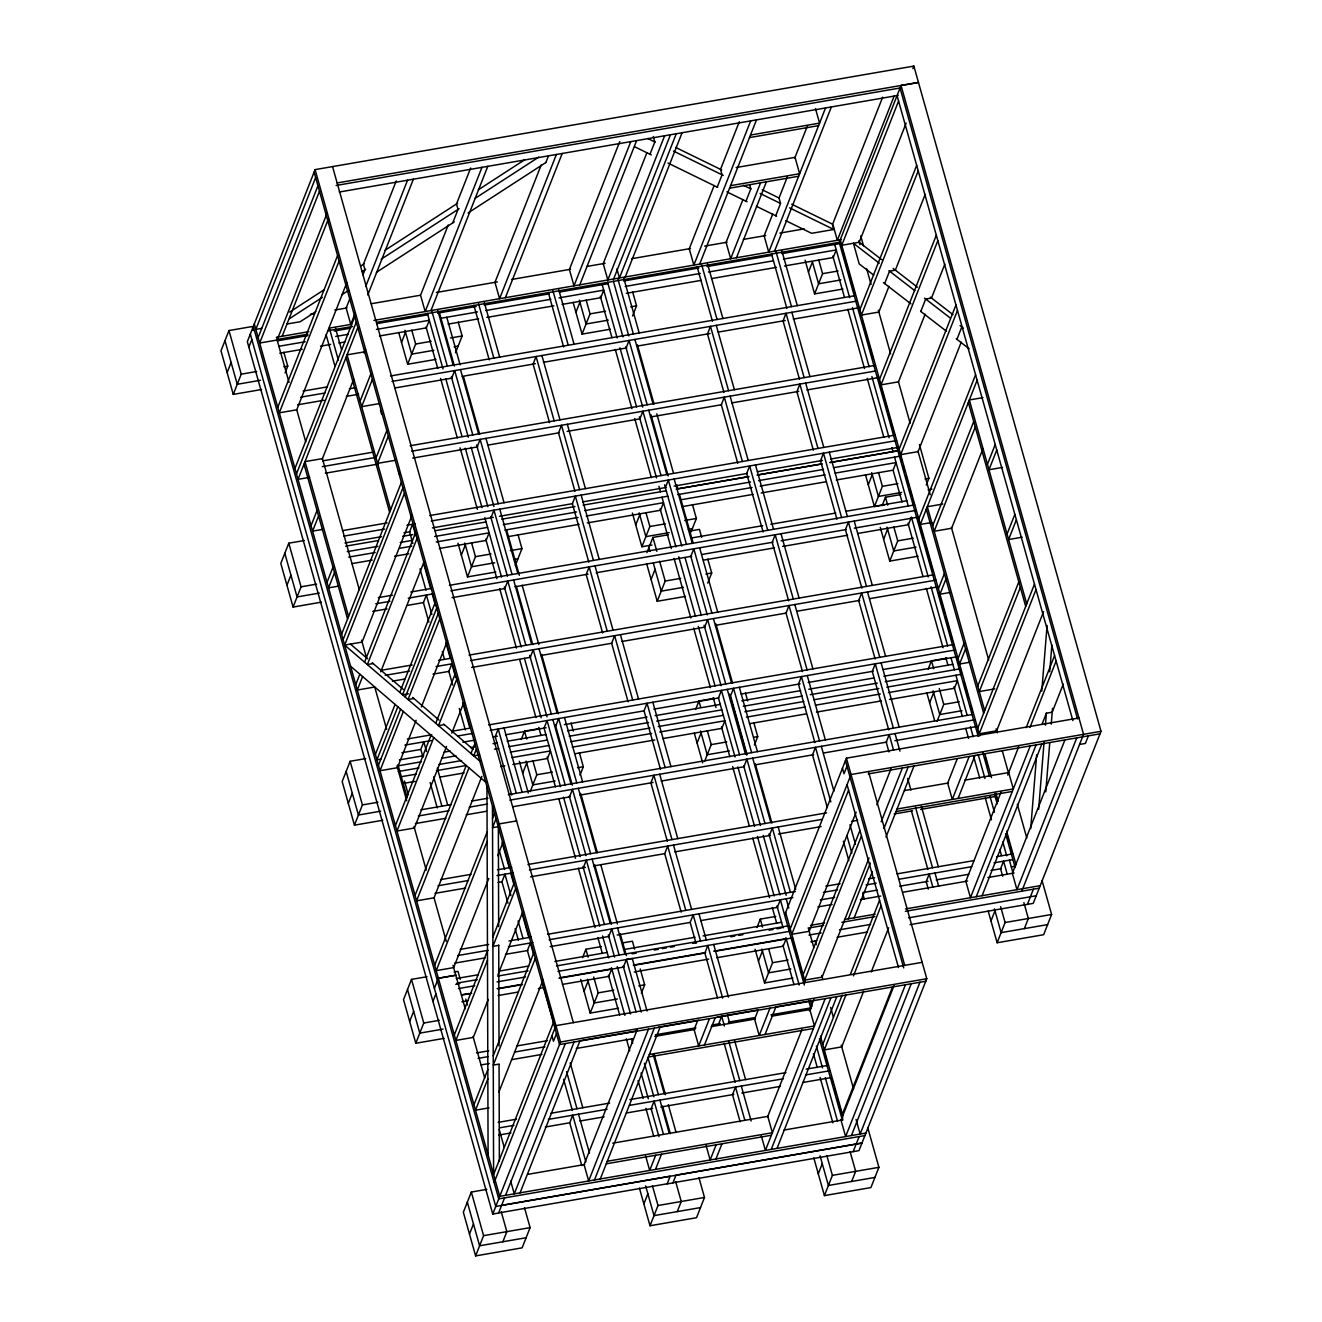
<?xml version="1.0" encoding="UTF-8"?>
<svg xmlns="http://www.w3.org/2000/svg" width="1322" height="1322" viewBox="0 0 1322 1322"><rect width="100%" height="100%" fill="white"/><g stroke="black" fill="none" stroke-linecap="round" stroke-linejoin="round"><path stroke-width="1.5" d="M1030.714 828.679L1036.663 754.763M1041.786 691.125L1047.074 625.422M1038.646 809.345L1044.099 741.592M1045.421 725.167L1046.413 712.855M1049.718 671.791L1051.866 645.103M1045.785 791.911L1049.751 742.65M1051.238 724.175L1052.51 708.311M253.328 330.5L252.221 326.534L228.97 330.55L220.989 350.793L233.267 394.402L261.574 389.511M227.12 372.606L231.119 362.476M910.015 924.656L1033.242 903.356L1101.011 731.314L913.866 66.1L315.099 169.613L247.33 341.671L492.759 1214.059L498.576 1213.051L504.558 1197.881M248.867 347.124L251.858 339.523M315.627 177.594L255.84 329.393L261.657 328.385M233.267 394.402L241.232 374.176L228.97 330.55M258.137 337.573L317.941 185.774M319.478 191.227L259.674 343.026L277.108 340.018L327.195 212.875M282.164 336.284L328.5 218.626M285.089 372.87L287.75 366.128L283.833 352.247M277.769 407.358L337.573 255.559M339.11 261.012L279.306 412.811L296.739 409.803L346.827 282.66M349.884 298.59L346.149 308.059L350.76 324.419L355.238 313.033M396.253 180.899L363.401 264.301L364.922 269.754L362.939 274.811M365.698 286.477L407.556 180.205M294.955 468.434L354.742 316.636M296.492 473.887L356.279 322.089M367.78 294.955L413.373 179.197M357.816 327.542L298.028 479.341L309.645 477.325M304.291 540.516L288.791 543.193L280.809 563.436L293.087 607.062L321.395 602.154M322.188 459.246L353.585 379.546M364.046 352.991L365.533 349.19M286.957 585.249L290.939 575.12M311.067 525.677L317.032 510.507M360.096 401.21L370.854 373.878M318.569 515.96L312.587 531.13L322.287 529.461M372.391 379.331L361.633 406.664L379.067 403.64M293.087 607.062L301.052 586.819L288.791 543.193M401.524 342.448L405.507 332.334M448.208 225.021L420.561 295.203L425.172 311.562L481.968 167.349M470.665 168.01L456.503 203.968L458.04 209.421L452.735 222.889M435.963 359.369L407.655 364.261L415.637 344.017L411.737 330.136M430.972 310.554L487.785 166.341M327.013 582.391L332.995 567.204M376.043 457.908L386.801 430.592M334.532 572.657L328.55 587.844L338.234 586.175M388.338 436.045L377.58 463.361L395.014 460.353M341.588 634.196L401.376 482.381M455.495 352.842L462.138 335.986L458.238 322.105M343.125 639.633L402.913 487.835M479.77 761.059L344.645 645.086L404.449 493.288M451.711 378.175L454.685 370.573L472.797 434.921M541.326 164.688L494.973 282.346L499.584 298.689L556.38 154.476M545.837 162.54L548.498 155.814M412.167 514.936L362.096 642.079L344.645 645.086M505.384 297.698L562.197 153.484M355.767 684.581L359.865 674.187M364.575 662.19L415.554 532.783M362.608 676.534L357.304 690.034L374.737 687.027M417.091 538.236L367.334 664.553L373.151 663.545M380.719 671.84L424.065 561.784M365.649 758.613L350.148 761.29L342.167 781.533L354.445 825.159L382.752 820.268M477.143 446.952L480.134 439.367L498.245 503.699M348.314 803.346L352.296 793.233M375.398 754.383L395.08 704.411M399.806 692.414L435.186 602.568M619.754 141.586L569.385 269.473L573.979 285.833L630.792 141.619M397.823 706.774L376.935 759.836L380.802 759.159M436.723 608.021L402.549 694.777L408.366 693.786M354.445 825.159L362.41 804.916L350.148 761.29M378.456 765.289L400.583 709.121M405.309 697.14L438.26 613.474M461.345 555.091L465.327 544.978M403.342 711.484L379.992 770.726L397.443 767.718L416.116 720.275M439.796 618.927L408.052 699.503L413.869 698.495M579.796 284.825L636.609 140.611M495.8 572.013L467.492 576.904L475.457 556.661L471.557 542.78M490.974 517.745L493.965 510.16L512.06 574.508M575.929 312.306L579.912 302.176M421.354 707.006L447.514 640.592M646.937 152.625L603.212 263.623L607.823 279.983L664.635 135.769M649.978 154.244L654.836 141.95L653.299 136.496M610.367 329.211L582.06 334.119L590.042 313.876L586.125 299.995M395.427 825.589L431.022 735.247M435.731 723.266L455.231 673.79M613.639 278.975L670.436 134.761M433.765 737.61L396.964 831.042L414.397 828.018L446.539 746.434M456.751 679.227L438.491 725.629L444.308 724.621M676.253 133.753L619.44 277.967L616.895 268.878M625.256 276.976L682.069 132.762M515.316 565.502L521.959 548.63L518.059 534.749M451.777 733.148L463.741 702.792M632.56 315.958L636.543 305.828L632.643 291.947M626.099 348.017L629.09 340.432L647.185 404.763M415.058 895.374L466.236 765.471M474.862 743.575L470.963 753.49L473.706 755.837L479.522 754.829M468.98 767.834L416.595 900.827L434.029 897.82L481.869 776.378M473.706 755.837L476.399 749.029M714.161 185.51L689.258 248.751L693.852 265.111L750.665 120.897M739.295 121.723L720.523 169.381L722.06 174.834L717.218 187.129M530.238 657.331L533.229 649.746L551.324 714.078M427.006 976.71L411.506 979.387L403.524 999.63L415.802 1043.256L444.109 1038.365M699.668 264.103L756.481 119.889M639.914 418.81L642.905 411.225L661.017 475.573M409.655 1021.443L413.654 1011.33M521.215 739.576L524.537 731.149L540.037 728.472M434.69 965.176L487.091 832.133M492.511 818.384L494.494 813.361M487.124 841.42L436.227 970.629L453.677 967.605L488.793 878.419M496.031 818.814L492.544 827.655L498.361 826.663M742.964 199.473L726.075 242.372L730.669 258.732L760.563 182.833M434.393 988.377L438.375 978.247L455.809 975.223L438.375 978.247M498.179 826.448L499.171 823.903L516.605 820.912M745.972 201.192L750.813 188.897L749.789 185.262M415.802 1043.256L423.767 1023.013L411.506 979.387M522.702 773.205L526.685 763.075M432.938 1001.415L435.93 993.83M544.053 728.125L547.044 720.54L565.155 784.888M497.766 855.648L503.004 842.362M736.486 257.724L766.38 181.825M555.686 726.125L558.677 718.54L576.772 782.872M530.172 791.63L536.815 774.758L532.915 760.894M635.75 524.95L639.732 514.836M772.742 213.933L764.133 235.812L768.726 252.172L825.539 107.958M787.251 177.098L779.022 198.003L780.558 203.456L775.717 215.75M794.737 158.095L807.461 125.805M651.994 545.011L641.881 546.763L649.862 526.52L645.946 512.639M665.363 487.603L668.354 480.018L686.465 544.35M454.322 1034.961L487.454 950.849M492.875 937.1L514.126 883.162M646.937 552.596L652.919 537.426L668.42 534.749M487.488 960.136L455.859 1040.414L473.309 1037.39L488.248 999.449M515.663 888.615L492.908 946.387L498.725 945.379M774.543 251.163L831.356 106.95M651.085 579.482L655.068 569.352M497.964 974.777L522.636 912.163M569.501 796.918L572.492 789.333L590.603 853.665M579.994 775.155L583.316 766.727L579.416 752.846M685.523 596.387L657.216 601.279L665.197 581.036L659.612 561.222M691.042 531.973L696.364 518.472L692.464 504.607M473.97 1104.746L487.818 1069.581M493.238 1055.832L533.758 952.947M690.811 556.397L693.802 548.795L711.914 613.144M487.851 1078.851L475.49 1110.199L489.057 1107.853M535.294 958.4L493.271 1065.102L499.072 1064.094M808.453 272.101L812.452 261.987L818.582 283.8L840.825 279.95M882.683 97.134L832.728 223.947L837.322 240.307L894.135 96.093M583.332 867.711L586.324 860.126L604.418 924.458M498.923 1092.005L543.012 980.048M842.907 289.022L814.6 293.914L822.565 273.671L818.665 259.79M337.143 182.948L918.476 82.46L901.042 85.484L839.239 242.356L978.23 736.42M707.716 583.118L711.699 573.004L707.799 559.123M898.58 101.067L841.767 245.281L859.217 242.256L881.84 259.723M912.874 68.628L913.866 66.1M486.827 1189.354L471.326 1192.047L463.344 1212.274L475.623 1255.9L522.124 1247.852L530.105 1227.626L524.52 1207.796M704.643 627.19L707.634 619.605L725.728 683.937M859.217 242.256L906.148 123.128M469.492 1234.087L473.474 1223.974M553.389 1022.732L493.602 1174.547L492.478 806.205M494.131 1182.529L555.918 1025.657L922.161 962.35M582.572 957.673L585.894 949.246L601.394 946.569M556.463 1033.639L553.472 1041.24L551.935 1035.787M475.623 1255.9L483.588 1235.657L471.326 1192.047M492.759 1214.059L560.528 1042.017L315.099 169.613M584.06 991.302L588.042 981.172M695.62 709.435L698.941 700.99L714.442 698.313M505.549 1195.352L565.337 1043.537M608.781 936.505L611.772 928.92L619.126 955.079M859.878 309.612L916.675 165.399M574.062 1042.033L514.275 1193.849L510.689 1181.124M918.212 170.852L861.415 315.066L878.849 312.058L889.012 286.246M618.498 1008.207L590.19 1013.098L598.172 992.872L593.71 977.008M697.107 743.047L701.09 732.933M520.075 1192.841L579.879 1041.025M502.856 1241.755L506.838 1231.641L501.269 1211.811M884.649 283.569L889.541 271.159L895.358 270.151L925.202 194.351M681.161 912.13L664.718 853.648L667.709 846.063L685.804 910.395M623.455 967.01L626.446 959.425L632.263 958.417L647.069 1011.066M704.56 761.489L711.219 744.617L707.303 730.736M581.763 1165.525L569.732 1122.791L572.723 1115.19L585.844 1161.807M879.51 379.397L936.323 235.184M641.352 993.252L644.673 984.824L640.212 968.96M937.843 240.637L881.047 384.851L898.481 381.843L925.119 314.206M637.138 1029.888L584.076 1164.616L588.67 1180.976L648.474 1029.177M920.79 311.463L925.681 299.053L931.498 298.045L944.883 264.036M743.906 766.777L746.897 759.175L764.992 823.523M754.399 745.013L757.721 736.585L753.821 722.704M594.487 1179.968L654.291 1028.169M868.273 484.744L872.272 474.631M600.304 1178.96L660.108 1027.161M884.517 504.806L874.42 506.557L882.385 486.314L878.486 472.45M899.142 449.199L955.955 304.985M957.475 310.439L900.679 454.652L918.112 451.628L961.226 342.183M882.138 505.665L885.459 497.221L900.96 494.544M956.93 339.341L961.821 326.931M883.625 539.277L887.607 529.164M769.354 835.554L772.345 827.969L790.44 892.3M697.636 1020.634L694.1 1029.607L698.694 1045.95L709.468 1018.634M655.679 1155.246L649.697 1170.433L645.599 1155.891M918.063 556.198L889.756 561.09L897.721 540.847L893.821 526.966M911.42 517.117L908.429 524.702L857.697 533.477M655.497 1169.425L661.479 1154.238M704.51 1044.958L715.268 1017.626M926.243 485.025L928.887 478.283L919.418 444.572M643.88 1203.945L647.863 1193.816M718.689 1023.856L721.68 1016.254L724.423 1026.004M756.977 927.532L760.299 919.104L775.799 916.41M918.773 518.984L975.586 374.77M977.123 380.224L920.31 524.437L931.944 522.438M698.925 1177.638L704.494 1197.468L696.529 1217.711L650.011 1225.758L657.992 1205.515L652.407 1185.685M777.353 907.355L780.344 899.77L804.338 985.072M758.464 961.144L762.447 951.03M932.654 525.809L973.719 421.569M975.256 427.023L934.191 531.262L951.625 528.255L982.99 448.654M784.64 915.039L846.427 758.167L1078.967 717.978M846.972 766.149L843.981 773.75L842.445 768.297M792.903 978.065L764.595 982.957L772.56 962.713L768.66 948.832M677.261 1211.613L681.243 1201.483L675.674 1181.67M758.134 1010.173L754.614 1019.146L759.208 1035.49L769.966 1008.174M789.251 931.399L851.038 774.527L1101.011 731.314M848.592 790.11L791.779 934.307L809.213 931.299L856.144 812.171M716.127 1144.802L710.145 1159.972L706.064 1145.43M938.405 588.786L944.387 573.599M987.451 464.303L995.218 444.572M715.962 1158.981L721.944 1143.794M765.025 1034.498L775.783 1007.166M945.924 579.053L939.942 594.239L949.626 592.553M996.755 450.025L988.972 469.756L1002.539 467.41M803.132 974.661L859.928 830.447M861.465 835.901L804.668 980.114L822.102 977.107L869.033 857.961M928.143 669.229L931.465 660.802L946.982 658.125M876.833 804.784L891.028 768.743M881.163 821.821L902.364 768.016M929.63 702.858L933.629 692.728M767.52 1116.991L801.909 1029.706M809.378 1010.735L813.873 999.349M848.377 918.807L870.322 863.084M883.955 828.497L908.164 767.008M854.194 917.815L872.355 871.694M885.988 837.107L913.981 766M958.037 658.571L964.019 643.384M1007.083 534.088L1014.85 514.357M825.192 998.622L765.405 1150.421L761.307 1135.879M937.1 721.283L943.743 704.428L939.281 688.564M965.556 648.838L959.574 664.024L969.274 662.355M1016.387 519.81L1008.603 539.541L1022.17 537.195M771.222 1149.429L831.009 997.614M777.022 1148.421L836.826 996.606M822.763 1044.463L842.197 995.119M850.41 974.248L879.576 900.249M845.964 994.871L824.3 1049.899L841.734 1046.892L863.679 991.169M853.45 975.9L881.096 905.702M977.751 686.118L1018.816 581.878M1020.353 587.332L979.288 691.571L994.788 688.894M871.248 971.951L888.665 927.763M957.211 758.878L947.676 783.103L952.27 799.463L969.208 756.465M977.685 728.356L1034.482 584.142M1036.018 589.595L979.205 733.809L996.656 730.802L1043.587 611.656M958.086 798.471L975.025 755.457M818.285 1173.787L822.267 1163.674M842.395 1114.248L892.482 987.104M894.085 985.468L841.023 1120.197L845.617 1136.556L905.421 984.758M867.744 1127.666L878.899 1167.326L870.917 1187.569L824.416 1195.6L832.397 1175.357L826.812 1155.544M851.434 1135.548L911.238 983.75M853.153 1151.644L859.168 1136.573M919.947 982.246L860.159 1134.045L856.061 1119.503M868.471 771.519L926.772 978.71L858.969 1150.636L672.931 1182.793M1000.985 792.175L965.853 881.344L970.447 897.704L1030.251 745.905M1007.711 775.089L1018.7 746.666M1026.169 727.678L1054.576 655.58M1029.954 727.447L1056.113 661.033M851.649 1181.455L855.648 1171.342L850.063 1151.512M1042.017 724.324L1046.38 713.236L1052.196 712.228L1063.268 684.135M976.264 896.696L1036.068 744.897M982.081 895.705L1041.885 743.889M990.988 920.955L994.97 910.825M1064.689 740.485L1012.355 873.313L1016.965 889.673L1076.752 737.874M1042.116 880.766L1051.601 914.477L1043.636 934.72L997.135 942.751L1005.1 922.525L1000.638 906.661M1021.774 891.193L1083.561 734.338L901.042 85.484M1088.386 735.858L1085.395 743.443L1079.578 744.451M1027.425 904.364L1033.407 889.177M1024.368 928.622L1028.351 918.493L1023.889 902.645M289.683 312.075L324.287 289.634M360.642 266.086L364.112 263.838M384.884 250.37L457.577 203.258M478.349 189.806L525.082 159.516M289.485 318.652L322.37 297.334M362.178 271.539L365.649 269.291M381.215 259.195L459.114 208.711M474.697 198.614L538.748 157.12M315.776 311.628L300.21 321.725L286.775 324.055M341.754 294.806L348.678 290.311M376.373 272.365L454.256 221.898M468.104 212.925L546.003 162.441M336.135 185.477L901.207 87.797M339.258 192.021L898.216 95.382M750.499 135.059L819.574 123.111L815.476 108.569M749.508 137.587L818.566 125.64M736.123 167.547L795.034 157.351L799.628 173.711L730.57 185.658M729.579 188.187L798.637 176.239M310.373 314.256L314.438 313.545M334.763 310.042L346.959 307.927M371.35 303.713L420.132 295.285M436.392 292.459L497.369 281.916M511.597 279.471L570.542 269.275M586.803 266.466L605.096 263.309M631.519 258.732L690.464 248.536M704.692 246.09L727.05 242.223M743.311 239.414L765.669 235.547M779.897 233.085L804.288 228.871M791.729 204.216L832.265 224.029L833.785 229.483L811.625 233.316L785.846 220.708M276.348 337.292L308.869 331.657M329.195 328.153L351.553 324.287M373.911 320.42L841.42 239.596M277.389 339.457L307.877 334.185M328.203 330.682L352.594 326.468M376.985 322.254L840.412 242.124M277.223 340.861L307.943 335.557M334.202 331.012L350.611 328.17M376.919 323.626L427.783 314.834M437.665 313.132L476.184 306.473M484.183 305.085L549.291 293.831M559.338 292.096L608.004 283.685M623.687 280.975L698.842 267.986M706.94 266.581L771.817 255.361M781.831 253.626L840.528 243.479M278.76 346.314L305.217 341.737M335.722 336.466L347.934 334.35M376.423 329.426L429.32 320.288L426.328 327.873L379.53 335.97M440.953 318.272L477.573 311.942M485.719 310.538L550.828 299.284M558.958 297.88L603.724 290.146L600.733 297.731L562.081 304.407M625.223 286.428L700.296 273.439M708.41 272.035L773.353 260.814M783.5 259.062L836.248 249.941L833.257 257.526L784.557 265.953M279.834 353.205L302.226 349.339M320.535 346.166L330.698 344.414M338.845 343.009L344.943 341.952M448.141 324.105L478.647 318.833M486.793 317.429L553.935 305.812M626.281 293.319L701.371 280.33M711.517 278.578L776.444 267.358M364.492 351.85L347.058 354.858L390.618 509.714M241.232 374.176L256.732 371.482M283.866 366.805L287.75 366.128M415.637 344.017L431.137 341.34M450.521 337.986L462.138 335.986M590.042 313.876L605.542 311.199M630.726 306.836L636.543 305.828M822.565 273.671L838.065 270.993M260.5 380.273L237.249 384.289L224.971 340.663M433.897 350.297L411.654 354.147L404.962 330.351M454.107 346.794L458.156 346.1M608.285 320.155L586.043 323.989L579.35 300.193M303.135 391.064L327.526 386.85M390.502 375.96L853.715 295.88M300.606 397.211L324.997 392.998M349.372 388.784L355.469 387.726M392.039 381.414L857.284 300.986M297.615 404.813L324.039 400.236M346.381 396.369L358.576 394.27M395.146 387.941L452.025 378.109M462.188 376.357L535.327 363.715M543.441 362.311L626.744 347.917M636.907 346.149L710.046 333.508M718.177 332.103L785.218 320.519M793.332 319.114L858.358 307.877M322.766 460.849L373.564 452.074M410.134 445.745L875.379 365.318M322.271 466.649L375.101 457.528M411.671 451.199L874.883 371.118M325.377 473.193L378.208 464.055M412.745 458.09L477.754 446.853M487.917 445.101L559.024 432.806M567.138 431.402L640.278 418.76M650.441 416.992L721.548 404.714M731.71 402.946L798.752 391.362M806.883 389.957L877.99 377.662M982.907 397.608L969.34 399.955L1026.715 603.89M342.415 530.651L387.098 522.917M429.766 515.547L895.011 435.12M343.935 536.104L384.57 529.064M406.928 525.214L415.042 523.809M431.303 521L896.547 440.573M345.009 542.978L381.579 536.666M403.937 532.799L410.035 531.741M432.377 527.875L493.321 517.348M499.419 516.291L572.558 503.649M582.721 501.897L666.007 487.488M674.137 486.083L747.277 473.441M757.44 471.69L822.449 460.453M830.58 459.048L897.621 447.447M345.653 546.184L378.389 540.533M402.632 536.335L412.795 534.584M435.186 530.717L486.05 521.926M501.749 519.199L575.004 506.541M583.118 505.136L666.255 490.759M830.067 462.452L898.795 450.571M676.153 489.173L749.029 476.564L677.889 488.76L676.781 484.81M830.001 462.568L898.828 450.67L902.034 462.072M347.19 551.638L377.894 546.333M400.236 542.466L412.431 540.368M434.674 536.517L487.587 527.379M503.269 524.652L576.541 511.994M584.655 510.589L667.792 496.213M677.69 494.626L750.566 482.018M758.58 480.63L823.523 469.409M833.554 467.674L900.348 456.123M348.727 557.091L375.167 552.513M399.591 548.3L411.803 546.184M436.21 541.97L489.107 532.832L486.132 540.417L439.334 548.498M504.806 530.105L578.061 517.447M586.191 516.043L663.512 502.674L660.521 510.259L587.282 522.934M680.979 499.766L752.003 487.488M760.117 486.083L825.06 474.862M835.207 473.111L896.068 462.584L893.094 470.169L836.264 480.002M351.834 563.635L372.193 560.115M394.567 556.248L408.812 553.786M507.929 536.649L579.135 524.338M682.053 506.657L753.077 494.378M761.191 492.974L826.118 481.753M301.052 586.819L316.553 584.142M475.457 556.661L490.958 553.984M510.342 550.63L521.959 548.63M649.862 526.52L665.363 523.842M684.73 520.488L696.364 518.472M882.385 486.314L897.886 483.637M925.02 478.944L928.887 478.283M319.313 593.099L297.07 596.933L284.808 553.323M494.725 562.775L471.475 566.791L464.782 542.995M513.928 559.454L517.976 558.743M669.13 532.617L645.863 536.633L639.17 512.853M688.332 529.296L692.381 528.602M901.654 492.428L878.403 496.444L871.71 472.648M689.737 531.064L699.437 529.378L701.668 537.31M928.094 489.851L931.96 489.19M691.72 537.938L762.744 525.66M770.858 524.256L835.785 513.035M845.931 511.284L906.809 500.757M378.29 597.627L392.518 595.164M410.795 592.008L431.121 588.488M449.397 585.332L914.642 504.905M942.784 504.046L927.284 506.723L984.659 710.658M375.762 603.774L389.99 601.328M408.267 598.155L432.658 593.942M450.934 590.785L916.179 510.358M372.771 611.375L386.999 608.913M407.308 605.393L423.569 602.584M452.008 597.676L504.839 588.538L507.78 580.953L525.875 645.301M514.985 586.786L588.125 574.145M596.255 572.74L691.737 556.232M701.899 554.48L773.006 542.185M781.137 540.781L846.146 529.544M854.276 528.139L917.253 517.249M703.486 560.131L774.494 547.853M782.624 546.449L847.551 535.228M665.197 581.036L680.698 578.358M705.882 574.012L711.699 573.004M897.721 540.847L913.221 538.17M683.457 587.315L661.215 591.165L653.399 563.403M915.981 547.126L893.738 550.96L887.045 527.181M381.678 670.221L412.15 664.966M438.557 660.389L450.752 658.29M469.029 655.117L934.274 574.69M385.247 675.327L409.622 671.113M436.029 666.552L452.289 663.743M470.566 660.57L935.811 580.143M392.403 681.161L404.598 679.062M433.038 674.137L449.298 671.328M471.64 667.461L530.568 657.282M540.715 655.53L611.822 643.236M621.984 641.467L705.287 627.074M715.433 625.323L786.54 613.028M796.703 611.276L859.68 600.386M869.843 598.635L936.885 587.034M407.407 738.965L431.782 734.751M452.107 731.231L470.384 728.075M488.677 724.919L953.922 644.492M404.879 745.112L431.286 740.551M457.693 735.99L471.921 733.528M490.198 730.372L955.442 649.945M401.888 752.714L420.165 749.541M462.832 742.171L475.028 740.072M493.304 736.899L497.369 736.205M505.5 734.801L546.135 727.778M564.411 724.605L643.649 710.922M653.812 709.154L718.821 697.917M741.163 694.05L800.091 683.871M808.205 682.466L873.231 671.229M883.377 669.477L956.517 656.836M399.376 759.886L423.784 755.672M444.142 752.152L450.24 751.094M470.582 747.574L474.664 746.88M492.974 743.708L497.039 743.014M507.218 741.245L545.87 734.569M567.667 730.802L647.02 717.086M655.167 715.665L720.275 704.411M741.791 700.809L800.636 690.629M808.767 689.241L873.693 678.004M883.84 676.253L952.832 664.322M396.831 766.049L421.47 761.786M441.598 758.316L456.007 755.82M494.494 749.161L498.658 748.45M508.739 746.699L547.407 740.023M569.204 736.255L648.557 722.539M656.687 721.118L721.795 709.864M743.328 706.262L802.289 696.066M810.287 694.694L877.263 683.11M885.277 681.722L960.185 668.783M398.368 771.503L418.942 767.95M439.069 764.463L461.593 760.563M510.275 752.152L548.944 745.476M570.74 741.708L650.093 727.992M658.174 726.588L723.332 715.318M744.864 711.699L803.826 701.519M813.856 699.768L878.783 688.547M886.814 687.176L961.705 674.237L960.036 668.288M401.938 776.592L416.182 774.13M436.524 770.627L465.013 765.702M511.812 757.605L550.464 750.929L547.473 758.514L512.886 764.496M572.277 747.161L651.63 733.429M659.761 732.024L724.869 720.771L721.878 728.372L662.867 738.568M746.401 717.152L805.247 706.973M815.393 705.221L880.32 694M888.434 692.596L957.425 680.665L954.434 688.266L889.508 699.487M403.028 783.483L415.224 781.368M439.648 777.154L464.055 772.94M500.691 766.611L504.756 765.901M575.384 753.689L654.737 739.973M749.491 723.696L806.304 713.863M816.451 712.112L881.394 700.891M362.41 804.916L377.91 802.239M536.815 774.758L552.315 772.081M577.499 767.735L583.316 766.727M711.219 744.617L726.72 741.939M753.837 737.246L757.721 736.585M943.743 704.428L959.243 701.734M380.67 811.196L358.427 815.03L346.149 771.42M555.075 781.038L532.832 784.888L526.139 761.092M729.463 750.896L707.22 754.73L700.528 730.95M962.003 710.691L939.76 714.541L933.068 690.745M420.941 809.808L451.413 804.536M471.739 801.033L487.983 798.224M508.309 794.704L971.521 714.64M418.413 815.971L448.885 810.7M469.211 807.18L487.488 804.024M509.829 800.157L975.074 719.73M415.422 823.556L445.894 818.285M466.22 814.782L486.529 811.262M512.936 806.701L569.832 796.869M579.994 795.1L653.118 782.459M661.248 781.054L744.55 766.661M754.713 764.909L813.625 754.713M823.788 752.962L886.765 742.072M894.895 740.667L976.148 726.621M868.24 773.915L1100.003 733.842M904.463 790.573L948.568 782.955M964.614 780.178L1008.703 772.56L1013.313 788.92L897.043 809.014M440.573 879.609L471.045 874.338M497.469 869.76L511.68 867.315M527.941 864.505L826.581 812.865M438.045 885.757L468.517 880.485M496.973 875.577L513.217 872.768M529.478 869.959L822.02 819.376M896.052 811.543L1012.305 791.448M435.054 893.342L465.526 888.087M498.03 882.452L502.096 881.757M530.552 876.833L585.398 867.364M593.528 865.96L664.635 853.665M674.798 851.897L770.28 835.405M778.41 834L821.061 826.614M851.55 821.342L857.631 820.301M894.201 813.972L912.494 810.816M920.624 809.411L995.797 796.406M460.205 949.394L488.661 944.47M508.97 940.967L531.312 937.1M547.572 934.29L795.431 891.441M825.903 886.17L840.131 883.724M868.571 878.799L874.668 877.742M897.01 873.875L974.215 860.539M996.557 856.673L1012.817 853.863M457.676 955.542L488.149 950.287M508.474 946.767L532.849 942.553M549.109 939.744L792.903 897.605M823.375 892.333L837.603 889.871M866.042 884.947L876.205 883.195M898.547 879.328L971.687 866.687M994.028 862.836L1012.322 859.664M454.685 963.143L485.174 957.872M505.483 954.352L527.825 950.501M550.183 946.635L609.095 936.439M617.225 935.034L690.365 922.392M700.528 920.641L777.716 907.289M820.384 899.918L834.612 897.456M863.051 892.548L877.279 890.086M899.621 886.219L928.061 881.311M936.191 879.907L968.696 874.288M991.037 870.421L1001.2 868.67M1011.363 866.902L1015.428 866.207M817.988 906.909L832.149 904.463M860.457 899.571L880.683 896.068M902.926 892.234L967.621 881.047M987.848 877.544L1014.123 872.999M454.124 972.017L458.007 971.356L460.238 979.288M622.712 942.883L632.412 941.198L634.643 949.13M456.239 978.544L478.382 974.711M498.493 971.224L528.684 966.018M554.843 961.491L607.162 952.451M624.595 949.427L695.042 937.248M703.089 935.86L781.566 922.293M456.916 983.122L477.242 979.619M497.551 976.099L528.023 970.827M556.463 965.919L788.077 925.879M455.76 984.345L459.792 983.634M632.18 953.84L636.196 953.145M654.307 950.022L658.339 949.312M662.355 948.618L666.387 947.924M670.403 947.23L674.435 946.535M692.546 943.412L696.562 942.702M730.785 936.802L734.801 936.092M738.833 935.398L742.848 934.704M769.007 930.192L773.04 929.482M777.055 928.788L781.087 928.094M810.469 925.367L824.614 922.921M844.494 919.484L875.164 914.18M905.504 908.941L1040.216 885.657M458.453 988.575L474.697 985.766M497.055 981.899L525.495 976.991M558 971.373L789.614 931.332M809.461 927.895L823.623 925.45M841.817 922.31L874.933 916.576M905.405 911.304L1039.224 888.186M462.849 994.541L468.897 993.5M497.072 988.625L521.215 984.46M559.454 977.85L611.772 968.811L608.781 976.396L562.494 984.394M633.238 965.093L705.667 952.567M713.715 951.179L786.16 938.653L783.169 946.238L716.772 957.723M461.56 995.119L471.723 993.351M498.13 988.79L522.504 984.576M559.074 978.263L624.083 967.01M634.246 965.258L705.353 952.964M715.516 951.212L792.721 937.86M808.965 935.051L821.16 932.952M839.437 929.796L870.504 924.425M908.511 917.848L1036.233 895.771M461.874 1001.795L467.922 1000.737M498.097 995.532L518.224 992.045M538.351 988.575L544.383 987.534M634.263 971.984L708.724 959.111M810.832 941.809L816.897 940.752M837.14 937.265L867.513 932.01M423.767 1023.013L439.268 1020.336M598.172 992.872L613.672 990.178M638.857 985.832L644.673 984.824M772.56 962.713L788.077 960.036M1005.1 922.525L1051.601 914.477M443.035 1029.111L419.785 1033.126L407.507 989.517M617.44 998.969L594.189 1002.985L587.497 979.189M790.82 968.993L768.578 972.843L761.885 949.047M1047.619 924.607L1001.118 932.638L994.425 908.842M476.515 1052.923L488.677 1050.825M517.051 1045.917L547.44 1040.662M560.528 1042.017L926.772 978.71M478.052 1058.377L488.182 1056.625M514.522 1052.064L544.928 1046.809M579.367 1040.86L636.113 1031.044M658.406 1027.194L698.925 1020.187M717.168 1017.031L757.688 1010.041M775.931 1006.885L808.353 1001.283M925.764 981.238L559.537 1044.545L314.107 172.141M481.142 1064.921L489.256 1063.516M511.531 1059.666L541.937 1054.411M576.375 1048.445L633.122 1038.646M655.415 1034.796L695.934 1027.789M712.145 1024.98L720.259 1023.575M728.356 1022.17L754.697 1017.626M770.908 1014.817L811.444 1007.81M654.803 1036.398L695.075 1029.425M711.17 1026.649L755.473 1018.981M771.585 1016.205L809.841 1009.595L814.435 1025.955L649.333 1054.493M648.342 1057.022L813.443 1028.483M498.179 1122.361L516.423 1119.205M550.861 1113.256L609.624 1103.093M629.9 1099.59L785.929 1072.621M806.189 1069.118L828.481 1065.268M499.716 1127.815L513.894 1125.369M548.349 1119.404L607.112 1109.257M629.404 1105.39L783.401 1078.769M805.693 1074.918L830.001 1070.721M498.758 1135.053L510.903 1132.954M545.358 1127.005L569.666 1122.791M579.813 1121.039L604.121 1116.842M626.413 1112.992L652.754 1108.431M660.851 1107.026L733.809 1094.418M741.906 1093.013L780.41 1086.37M802.702 1082.503L831.075 1077.612M612.747 1143.166L767.768 1116.363L772.379 1132.723L607.277 1161.261M527.693 1174.366L584.655 1164.517M784.045 1130.046L843.056 1119.85M606.286 1163.79L771.387 1135.251M865.976 1133.037L499.733 1196.36L254.303 323.94M864.968 1135.565L498.741 1198.889L253.312 326.468M501.534 1205.367L670.122 1176.216L667.164 1183.917L672.964 1182.909L675.922 1175.208L861.961 1143.051L495.75 1206.474L250.321 334.086M498.543 1212.952L667.131 1183.801M483.588 1235.657L530.105 1227.626M657.992 1205.515L704.494 1197.468M832.397 1175.357L878.899 1167.326M526.106 1237.739L479.605 1245.787L467.327 1202.161M700.511 1207.597L654.01 1215.629L645.632 1185.884M874.916 1177.439L828.398 1185.487L820.037 1155.742M675.674 147.436L721.729 169.96M762.249 189.79L778.84 197.903M647.73 138.48L655.101 142.082M673.526 151.088L723.266 175.413M743.526 185.328L750.896 188.93M760.1 193.442L780.36 203.357M789.581 207.851L833.785 229.483M634.775 146.808L651.349 154.922M667.941 163.036L717.681 187.36M726.885 191.872L747.145 201.77M756.366 206.282L776.625 216.197M893.16 268.449L917.402 287.171M930.341 297.153L952.964 314.619M879.262 263.227L853.401 243.265L859.217 263.937L873.759 275.158M888.962 270.713L914.824 290.675M924.524 298.161L950.386 318.106M960.086 325.592L963.308 328.087M883.46 282.644L910.941 303.862M920.641 311.348L946.502 331.293M956.203 338.779L969.125 348.76M350.462 644.095L367.549 658.753M372.209 662.752L403.276 689.406M412.596 697.405L439.003 720.06M443.663 724.059L473.16 749.392M350.594 666.238L485.736 782.211M900.034 88.012L1077.546 719.003M897.043 95.614L1072.886 720.639M968.348 402.483L1025.707 606.418M951.41 527.478L988.724 660.124M860.705 235.894L863.497 245.809M858.804 240.769L859.911 244.735M866.604 268.548L871.082 284.428M878.337 310.224L890.615 353.883M898.431 381.661L910.147 423.321M917.964 451.099L930.242 494.758M996.11 728.901L997.234 732.867M1002.258 750.714L1008.389 772.544M1017.329 804.288L1026.814 838.032M926.292 509.267L983.651 713.186M840.247 239.827L979.8 735.875M984.824 753.738L991.517 777.551M995.978 793.415L998.209 801.363M1006.587 831.125L1016.073 864.852M841.089 245.462L854.904 294.575M858.292 306.588L861.316 317.346M862.175 320.403L873.032 358.973M878.039 376.82L887.69 411.125M888.648 414.497L894.35 434.789M903.124 465.939L904.81 471.987M905.884 475.755L908.726 485.868M909.751 489.504L911.519 495.783M912.511 499.319L914.163 505.202M917.65 517.596L923.483 538.318M924.342 541.392L932.704 571.121M938.835 592.934L944.602 613.441M945.544 616.73L952.385 641.104M957.244 658.373L959.061 664.817M963.936 682.152L968.415 698.033M970.629 705.948L972.314 711.93M977.322 729.744L979.007 735.693M985.138 757.506L987.964 767.52M995.73 795.166L997.449 801.281M1007.447 836.809L1009.182 842.957M1010.239 846.724L1011.974 852.888M982.709 752.301L989.401 776.113M994.425 793.96L997.218 803.892M1005.596 833.653L1015.081 867.381M1009.397 860.176L1013.082 873.264M834.727 244.487L849.699 297.731M852.475 307.596L869.116 366.772M871.892 376.621L889.095 437.764M891.871 447.629L892.978 451.579M894.548 457.131L908.346 506.21M911.552 517.596L928.226 576.888M931.019 586.77L947.692 646.061M951.03 657.926L954.368 669.775M955.889 675.212L967.06 714.921M970.414 726.836L973.207 736.767M978.23 754.631L984.94 778.46M989.963 796.323L994.425 812.204M1002.803 841.982L1006.72 855.879M1007.265 874.272L1003.58 861.184L1000.589 868.769L1002.687 876.238M832.843 256.022L844.494 297.433M847.815 309.265L864.472 368.441M867.232 378.307L883.889 437.466M893.209 470.615L902.05 502.013M907.999 523.198L923.02 576.574M926.358 588.422L943.032 647.73M945.808 657.612L948.039 665.511M954.021 686.779L962.399 716.557M965.754 728.472L968.547 738.403M973.57 756.267L979.718 778.096M985.303 797.959L991.434 819.789M999.812 849.567L1001.498 855.532M885.459 497.221L887.69 505.153M931.465 660.802L933.696 668.734M805.115 260.203L814.6 293.914M865.497 474.846L874.42 506.557M880.27 527.379L889.756 561.09M926.854 692.943L934.654 720.688M988.195 911.04L997.135 942.751M781.946 251.048L797.298 305.63M854.227 521.066L872.322 585.415M776.13 252.056L791.498 306.638M791.861 312.289L809.956 376.638M829.291 452.19L847.402 516.538M866.505 586.406L848.41 522.074L845.419 529.659L861.878 588.158M867.496 591.959L885.591 656.307M771.503 253.791L786.854 308.373M804.156 377.629L786.045 313.297L783.054 320.882L799.513 379.381M805.676 383.083L823.788 447.431M841.585 517.53L823.49 453.198L820.499 460.783L836.942 519.282M879.774 657.298L861.68 592.967L858.689 600.552L875.147 659.05M881.08 662.801L899.175 727.133M921.335 806.304L938.339 866.736M817.971 448.439L799.876 384.091L796.885 391.676L813.344 450.174M934.985 873.032L938.67 886.12M893.375 728.141L875.263 663.809L872.272 671.394L888.731 729.876M895.011 733.578L899.952 751.127M907.636 778.41L910.924 790.11M915.518 807.312L932.522 867.744M911.436 810.997L927.879 869.479M932.853 887.128L929.168 874.04L926.177 881.625L928.292 889.111M893.589 750.169L889.21 734.586L886.219 742.171L888.962 751.921M707.534 263.904L722.903 318.503M846.427 758.167L904.727 965.374M845.436 760.695L903.719 967.902M781.005 533.724L799.099 598.073M701.718 264.912L717.086 319.494M847.055 784.657L898.497 967.539M716.293 325.361L734.388 389.693M755.473 464.947L773.568 529.296M793.299 599.064L775.188 534.732L772.197 542.317L788.656 600.816M794.819 604.518L812.931 668.866M697.091 266.647L712.442 321.246M728.571 390.701L710.476 326.369L707.485 333.954L723.944 392.436M730.108 396.154L748.219 460.486M767.752 530.304L749.657 465.955L746.666 473.557L763.125 532.039M807.114 669.874L789.019 605.526L786.028 613.111L802.471 671.609M849.963 824.779L855.45 844.262M807.246 675.559L825.358 739.907M742.402 461.494L724.291 397.162L721.316 404.747L737.759 463.245M846.89 835.521L851.831 853.07M821.309 746.319L833.918 791.151M862.671 893.375L864.258 898.993M819.541 740.898L801.446 676.567L798.455 684.152L814.897 742.65M843.353 841.172L848.84 860.655M830.844 801.909L815.492 747.327L812.501 754.912L827.308 807.56M745.443 692.959L747.674 700.891M815.162 940.801L816.285 944.767M808.238 927.829L813.84 947.709M821.656 975.537L822.78 979.519M830.613 1007.347L833.405 1017.296M841.238 1045.124L853.533 1088.849M739.345 687.291L757.456 751.64M623.819 278.38L639.187 332.962M699.619 547.787L717.714 612.136M778.162 826.961L795.712 889.359M637.386 344.778L654.026 403.954M656.803 413.819L673.443 472.979M679.458 494.312L693.257 543.392M715.913 623.951L732.603 683.243M755.242 763.736L771.949 823.094M751.64 752.648L733.545 688.299L730.554 695.901L746.996 754.383M618.018 279.388L633.37 333.97M634.907 339.424L653.002 403.772M674.17 479.01L692.265 543.342M713.434 618.597L731.545 682.929M752.714 758.167L770.809 822.515M613.375 281.123L628.793 335.92M650.986 414.811L668.188 475.953M690.646 555.769L707.27 614.879M729.562 694.133L746.699 755.06M768.908 833.984L786.16 895.324M648.722 410.217L666.833 474.565M727.265 689.39L745.36 753.722M786.16 898.762L788.788 908.115M785.648 912.511L805.346 982.543M810.369 1000.423L812.055 1006.389M820.45 1036.2L842.808 1115.718M607.591 282.197L622.976 336.928M625.752 346.794L642.723 407.11M664.602 484.844L681.822 546.102M685.11 557.785L701.338 615.457M704.081 625.207L721.085 685.672M743.675 765.934L760.431 825.49M763.207 835.372L779.98 894.977M792.208 938.438L797.794 958.318M798.868 962.119L804.454 981.998M823.837 1050.924L827.175 1062.756M831.621 1078.554L833.323 1084.602M834.397 1088.419L836.099 1094.467M837.173 1098.285L842.758 1118.148M739.543 754.73L721.448 690.398L718.457 697.983L735.065 757.01M808.816 1000.969L811.064 1008.917M819.442 1038.745L842.378 1120.246M602.188 284.693L617.176 337.936M619.935 347.802L636.593 406.961M639.369 416.827L656.555 477.969M658.918 486.314L660.438 491.767M661.975 497.221L675.955 546.911M678.748 556.843L695.521 616.465M698.313 626.397L715.086 686.019M737.858 766.942L754.614 826.498M757.407 836.429L774.163 895.986M776.956 905.917L783.153 927.928M785.879 937.612L799.199 984.973M816.401 1046.148L822.515 1067.846M825.292 1077.727L837.504 1121.139M600.304 296.227L611.954 337.639M615.292 349.471L631.933 408.63M634.709 418.496L651.349 477.672M660.108 508.788L671.295 548.531M674.088 558.479L690.861 618.085M693.653 628.033L710.426 687.655M713.219 697.586L716.012 707.518M721.465 726.885L729.843 756.663M732.636 766.595L749.392 826.151M752.747 838.065L769.503 897.621M772.279 907.553L776.758 923.434M782.888 945.213L793.977 984.675M813.41 1053.733L817.293 1067.548M820.07 1077.413L832.843 1122.808M652.919 537.426L656.836 551.307M698.941 700.99L700.61 706.94M760.299 919.104L762.53 927.019M648.937 547.539L650.06 551.505M573.137 302.391L582.06 334.119M632.395 513.052L641.881 546.763M646.623 563.618L657.216 601.279M694.314 733.132L702.676 762.877M755.11 949.246L764.595 982.957M813.823 1157.923L824.416 1195.6M558.71 289.634L574.078 344.216M552.91 290.642L568.262 345.224M548.266 292.377L563.635 346.975M652.853 702.246L670.948 766.595M665.131 767.603L647.036 703.254L644.045 710.839L660.504 769.338M567.336 424.296L585.431 488.628M713.665 944.453L728.472 997.102M541.888 355.502L559.999 419.851M579.631 489.636L561.519 425.304L558.528 432.889L574.987 491.371M581.168 495.089L599.263 559.421M620.431 634.676L638.526 699.008M659.695 774.262L677.789 838.594M698.958 913.833L706.328 940.008M722.671 998.11L707.848 945.461L704.857 953.046L717.482 997.895M727.497 1015.246L729.694 1023.046M734.619 1040.596L745.591 1079.595M554.182 420.842L536.071 356.51L533.097 364.095L549.539 422.594M593.446 560.429L575.351 496.097L572.36 503.682L588.819 562.181M594.983 565.882L613.077 630.23M632.709 700.016L614.614 635.684L611.623 643.269L628.082 701.751M671.989 839.602L653.878 775.254L650.887 782.855L667.346 841.337M673.509 845.055L691.621 909.387M700.511 941.016L693.158 914.841L690.167 922.426L695.95 942.999M728.819 1041.604L739.775 1080.603M741.312 1086.056L751.144 1121.006M724.175 1043.339L735.148 1082.338M607.261 631.222L589.166 566.89L586.175 574.475L602.634 632.974M744.798 1120.081L735.495 1087.048L732.504 1094.649L740.155 1121.833M484.315 302.49L499.666 357.089M478.498 303.498L493.85 358.097M473.854 305.25L489.223 359.832M571.054 723.101L573.285 731.033M485.951 438.359L504.046 502.707M564.494 717.532L582.589 781.864M446.77 317.28L460.139 364.839M463.493 376.72L479.655 434.194M506.557 529.808L519.348 575.301M522.14 585.183L538.831 644.525M541.607 654.407L558.297 713.748M580.705 793.398L597.395 852.74M600.733 864.605L617.424 923.946M620.216 933.828L626.347 955.608M654.291 1054.973L665.478 1094.732M668.271 1104.663L676.104 1132.491M460.502 369.582L478.614 433.913M499.766 509.152L517.877 573.5M539.046 648.738L557.14 713.087M578.309 788.325L596.404 852.657M617.572 927.912L624.942 954.071M626.446 959.425L641.253 1012.057M653.233 1054.675L664.206 1093.658M439.416 312.818L454.404 366.078M476.598 444.969L493.916 506.524M516.324 586.191L532.749 644.607M555.273 724.638L572.31 785.202M594.669 864.687L611.442 924.309M623.158 965.969L636.064 1011.859M662.57 1106.084L670.353 1133.698M437.797 310.538L453.165 365.12M513.597 579.961L531.692 644.293M552.86 719.532L570.955 783.88M592.124 859.118L610.235 923.467M647.978 1057.617L658.389 1094.666M659.926 1100.119L669.213 1133.136M451.364 376.935L468.318 437.252M471.111 447.167L487.851 506.657M490.644 516.555L507.433 576.243M529.676 655.348L546.978 716.821M569.286 796.125L586.01 855.615M608.335 934.918L614.565 957.111M617.242 966.613L630.561 1013.957M644.425 1063.252L653.861 1096.781M431.98 311.546L447.348 366.128M663.413 1134.144L654.109 1101.127L651.118 1108.712L658.967 1136.573M427.353 313.281L442.986 368.871M445.778 378.77L461.956 436.277M465.294 448.175L482.034 507.648M484.827 517.563L501.55 577.053M504.343 586.968L521.248 647.036M524.421 658.339L541.161 717.829M543.953 727.728L560.511 786.623M563.469 797.133L580.209 856.606M582.985 866.521L599.775 926.21M602.518 935.926L608.698 957.905M611.442 967.654L624.86 1015.346M631.569 1039.191L632.693 1043.174M641.071 1072.985L648.342 1098.813M426.048 326.881L437.764 368.524M440.557 378.439L457.296 437.913M460.073 447.828L477.374 509.3M485.736 539.029L496.89 578.689M499.683 588.604L516.423 648.094M519.761 659.975L535.939 717.482M538.732 727.397L540.962 735.329M547.093 757.142L555.455 786.871M558.809 798.769L575.533 858.259M578.325 868.174L595.065 927.647M597.858 937.562L602.32 953.426M608.451 975.239L619.638 1014.999M626.347 1038.844L629.702 1050.759M638.08 1080.57L643.12 1098.466M645.913 1108.398L653.746 1136.226M524.537 731.149L526.767 739.081M585.894 949.246L588.125 957.178M398.732 332.533L407.655 364.261M458.007 543.193L467.492 576.904M519.364 761.307L528.288 793.018M580.722 979.404L590.19 1013.098M639.418 1188.081L650.011 1225.758M504.029 727.976L522.124 792.324M516.324 793.316L498.212 728.984L495.221 736.569L511.68 795.067M332.533 166.589L573.368 1022.65M570.212 1062.888L582.82 1107.737M398.5 470.781L399.608 474.681M542.764 983.568L554.282 1024.517M380.439 410.002L381.529 413.885M415.868 535.922L412.58 524.239L409.589 531.824L412.877 543.524M423.552 563.222L430.675 588.571M432.211 594.024L435.5 605.724M445.927 642.773L450.306 658.356M455.677 677.459L451.843 663.809L448.852 671.411L452.686 685.06M462.816 702.808L469.938 728.158M502.079 842.395L509.218 867.744M510.738 873.198L514.027 884.881M522.256 914.13L528.85 937.529M533.526 954.203L530.37 942.983L527.395 950.568L530.552 961.788M566.593 1071.696L577.003 1108.728M578.54 1114.182L589.463 1153.032M419.999 568.873L426.031 590.306M459.279 708.443L465.311 729.893M499.088 849.98L504.574 869.479M563.602 1079.281L572.376 1110.48M431.881 614.532L426.395 595.032L423.404 602.617L428.89 622.117M442.308 651.564L444.489 659.364M510.97 895.638L504.938 874.189L501.947 881.791L507.978 903.223M518.092 920.988L523.033 938.537M515.101 928.573L518.389 940.273M346.05 357.386L389.626 512.242M335.491 328.22L341.522 349.669M329.674 329.228L338.449 360.427M326.137 334.863L334.912 366.062M437.301 768.132L447.728 805.181M426.543 751.59L423.8 741.84L420.809 749.442L423.007 757.242M433.682 776.939L441.912 806.189M430.146 782.574L437.268 807.924M359.303 589.645L322.436 458.618L305.002 461.626L348.562 616.482M404.466 781.021L408.366 794.886M465.807 999.118L467.492 1005.067M397.939 764.727L407.259 797.86M276.761 338.779L289.039 382.389M296.839 410.151L305.762 441.878M361.55 640.145L366.574 657.992M374.936 687.737L386.652 729.364M397.244 767.041L406.73 800.752M413.984 826.514L426.246 870.14M434.062 897.902L446.324 941.512M453.016 965.308L465.278 1008.868M473.061 1036.547L484.744 1078.091M499.22 1129.517L504.227 1147.314M303.994 464.154L347.57 619.01M498.361 825.771L498.658 926.606M498.725 945.131L499.022 1045.95M499.072 1064.474L499.369 1161.195M486.959 786.59L488.082 1154.932M821.953 463.857L757.027 475.077L821.904 463.972"/></g></svg>
